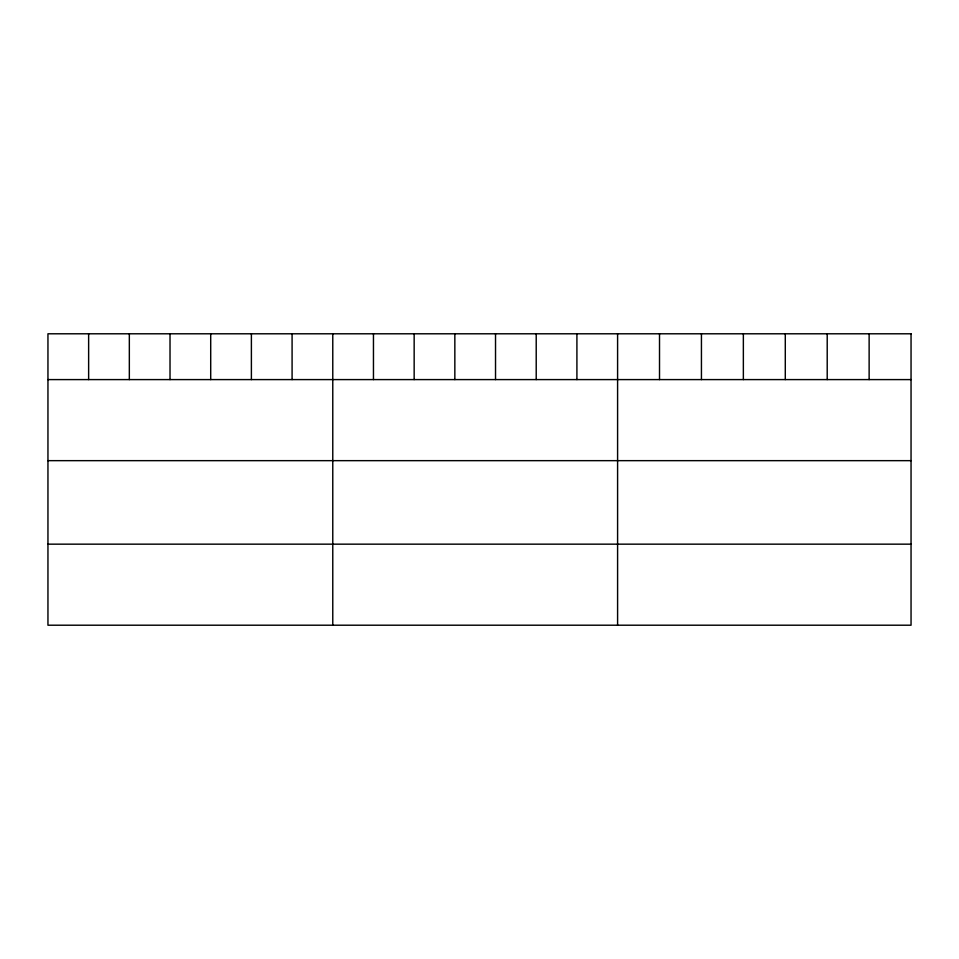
<?xml version="1.0" encoding="UTF-8"?>
<svg xmlns="http://www.w3.org/2000/svg" width="959" height="959" viewBox="0 0 959 959"><rect width="100%" height="100%" fill="white"/><g stroke="black" fill="none" stroke-linecap="round" stroke-linejoin="round"><path stroke-width="1.44" d="M47.95 379.596L911.05 379.596M47.95 460.656L911.05 460.656M47.95 544.161L911.05 544.161M869.13 333.792L869.13 379.596M827.209 333.792L827.209 379.596M785.289 333.792L785.289 379.596M743.357 333.792L743.357 379.596M701.437 333.792L701.437 379.596M659.516 333.792L659.516 379.596M617.596 333.792L617.596 625.208M576.91 333.792L576.91 379.596M536.213 333.792L536.213 379.596M495.527 333.792L495.527 379.596M454.842 333.792L454.842 379.596M414.156 333.792L414.156 379.596M373.459 333.792L373.459 379.596M332.773 333.792L332.773 625.208M292.087 333.792L292.087 379.596M251.39 333.792L251.39 379.596M210.704 333.792L210.704 379.596M170.019 333.792L170.019 379.596M129.333 333.792L129.333 379.596M88.636 333.792L88.636 379.596M911.05 333.792L47.95 333.792L47.95 625.208L911.05 625.208L911.05 333.792"/></g></svg>
